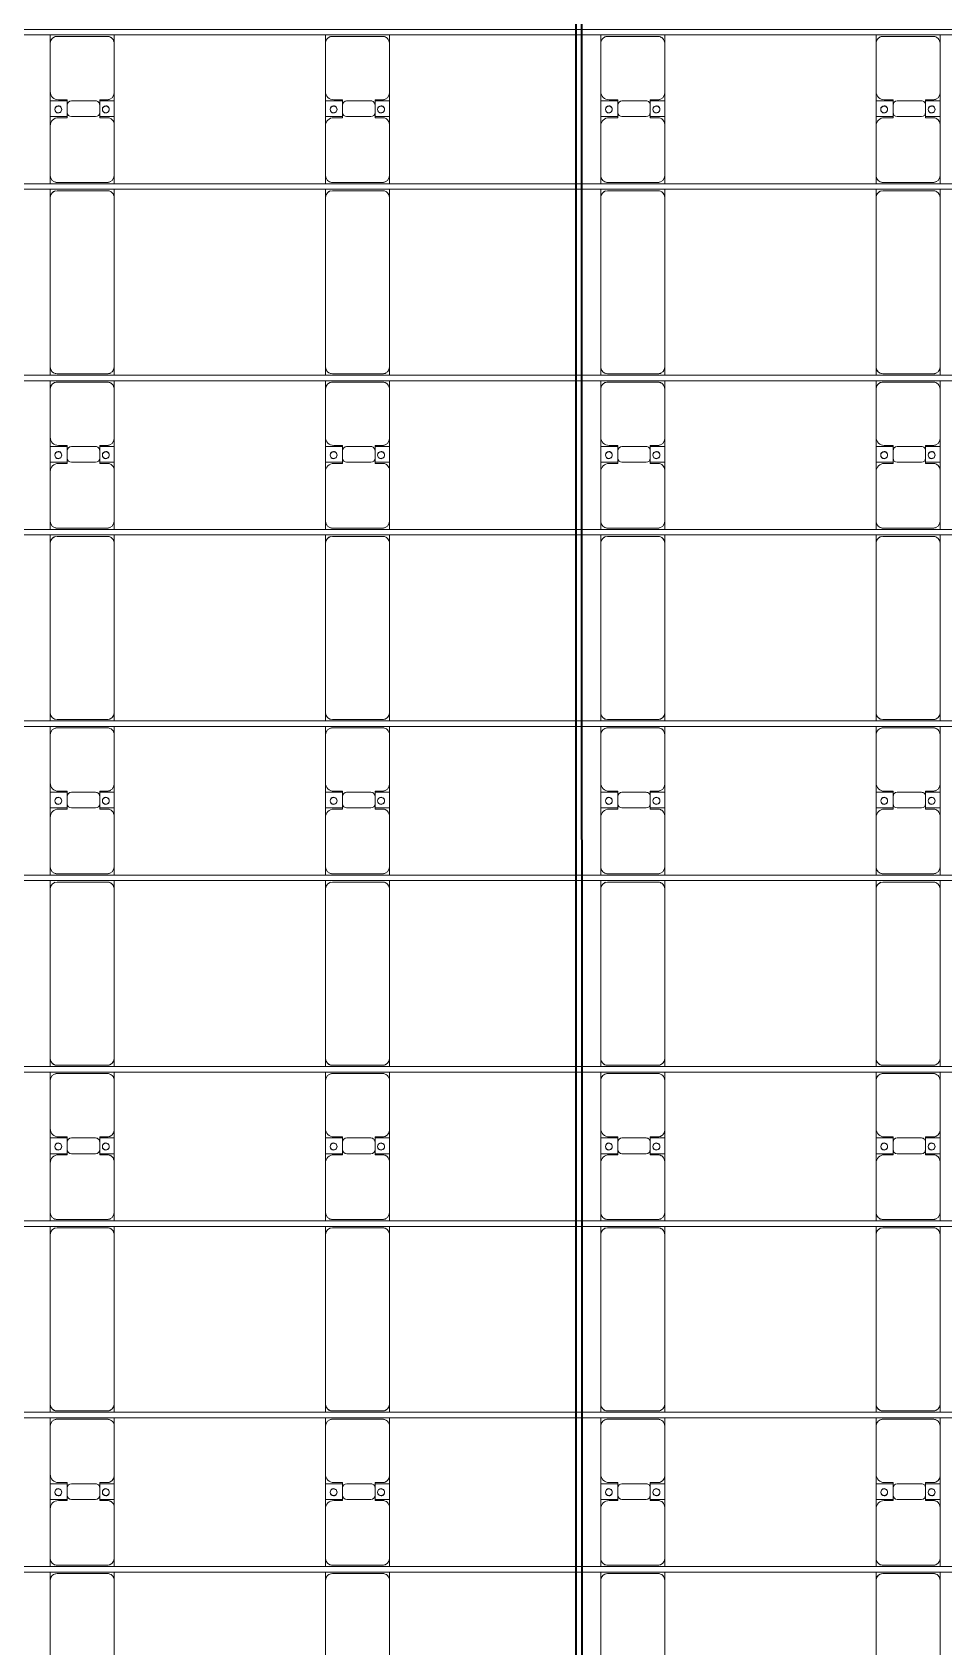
# Model space of a CAD drawing. Header units: millimetres. Extents: x -201615 to 10595, y 61217 to 115919.
# Drawn here: x -120246 to -113625, y 86080 to 97802 of the extents above; entities that cross this region are included whole.
import ezdxf

# ---------------------------------------------------------------- set-up
doc = ezdxf.new("R2010")
doc.units = ezdxf.units.MM
doc.layers.add('A-GENM', color=13, linetype='Continuous', lineweight=9)
doc.layers.add('S-BEAM', color=12, linetype='Continuous', lineweight=9)

# ---------------------------------------------------------------- blocks, each defined once
blk = doc.blocks.new('Dai phao do pin - DẢI PHAO ĐỠ PIN-V13-BỐ TRÍ KHUNG KẾT CẤU BÈ PIN 03')
at = {"layer": 'A-GENM', "color": 7}
for p, q in [((13160, 242), (11930, 242)), ((13160, 242), (13220, 242)), ((13260, 242), (13320, 242)), ((13680, 242), (13320, 242)), ((13680, 242), (13862, 242)), ((13748, 242), (13930, 242)), ((13748, 118), (13748, 242)), ((13862, 242), (13862, 118)), ((14280, 242), (13930, 242)), ((14280, 242), (14340, 242)), ((14380, 242), (14440, 242)), ((15670, 242), (14440, 242)), ((15670, 242), (15730, 242)), ((15770, 242), (15830, 242)), ((16190, 242), (15830, 242)), ((16190, 242), (16372, 242)), ((16258, 242), (16440, 242)), ((16258, 118), (16258, 242)), ((16372, 242), (16372, 118)), ((16790, 242), (16440, 242)), ((16790, 242), (16850, 242)), ((16890, 242), (16950, 242)), ((18180, 242), (16950, 242)), ((18180, 242), (18240, 242)), ((18280, 242), (18340, 242)), ((18700, 242), (18340, 242)), ((18700, 242), (18882, 242)), ((18768, 242), (18950, 242)), ((18768, 118), (18768, 242)), ((18882, 242), (18882, 118)), ((19300, 242), (18950, 242)), ((19300, 242), (19360, 242)), ((19400, 242), (19460, 242)), ((20690, 242), (19460, 242)), ((20690, 242), (20750, 242)), ((20790, 242), (20850, 242)), ((21210, 242), (20850, 242)), ((21210, 242), (21392, 242)), ((21278, 242), (21460, 242)), ((21278, 118), (21278, 242)), ((21392, 242), (21392, 118)), ((21810, 242), (21460, 242)), ((21810, 242), (21870, 242)), ((21910, 242), (21970, 242)), ((23200, 242), (21970, 242)), ((23200, 242), (23260, 242)), ((23300, 242), (23360, 242)), ((23720, 242), (23360, 242)), ((23720, 242), (23902, 242)), ((23788, 242), (23970, 242)), ((23788, 118), (23788, 242)), ((23902, 242), (23902, 118)), ((24320, 242), (23970, 242)), ((24320, 242), (24380, 242)), ((13210, -173), (13210, 192)), ((13270, 192), (13270, -173)), ((13740, 118), (13740, 182)), ((13832, 118), (13740, 118)), ((13870, 118), (13778, 118)), ((13870, 182), (13870, 118)), ((14330, -173), (14330, 192)), ((14390, 192), (14390, -173)), ((15720, -173), (15720, 192)), ((15780, 192), (15780, -173)), ((16250, 118), (16250, 182)), ((16342, 118), (16250, 118)), ((16380, 118), (16288, 118)), ((16380, 182), (16380, 118)), ((16840, -173), (16840, 192)), ((16900, 192), (16900, -173)), ((18230, -173), (18230, 192)), ((18290, 192), (18290, -173)), ((18760, 118), (18760, 182)), ((18852, 118), (18760, 118)), ((18890, 118), (18798, 118)), ((18890, 182), (18890, 118)), ((19350, -173), (19350, 192)), ((19410, 192), (19410, -173)), ((20740, -173), (20740, 192)), ((20800, 192), (20800, -173)), ((21270, 118), (21270, 182)), ((21362, 118), (21270, 118)), ((21400, 118), (21308, 118)), ((21400, 182), (21400, 118)), ((21860, -173), (21860, 192)), ((21920, 192), (21920, -173)), ((23250, -173), (23250, 192)), ((23310, 192), (23310, -173)), ((23780, 118), (23780, 182)), ((23872, 118), (23780, 118)), ((23910, 118), (23818, 118)), ((23910, 182), (23910, 118)), ((24370, -173), (24370, 192)), ((13748, 88), (13748, -88)), ((13862, -88), (13862, 88)), ((16258, 88), (16258, -88)), ((16372, -88), (16372, 88)), ((18768, 88), (18768, -88)), ((18882, -88), (18882, 88)), ((21278, 88), (21278, -88)), ((21392, -88), (21392, 88)), ((23788, 88), (23788, -88)), ((23902, -88), (23902, 88)), ((11930, -223), (13160, -223)), ((13220, -223), (13160, -223)), ((13320, -223), (13260, -223)), ((13320, -223), (13690, -223)), ((13862, -223), (13690, -223)), ((13740, -173), (13740, -118)), ((13740, -118), (13832, -118)), ((13748, -223), (13748, -118)), ((13920, -223), (13748, -223)), ((13778, -118), (13870, -118)), ((13862, -118), (13862, -223)), ((13870, -118), (13870, -173)), ((13920, -223), (14280, -223)), ((14340, -223), (14280, -223)), ((14440, -223), (14380, -223)), ((14440, -223), (15670, -223)), ((15730, -223), (15670, -223)), ((15830, -223), (15770, -223)), ((15830, -223), (16200, -223)), ((16372, -223), (16200, -223)), ((16250, -173), (16250, -118)), ((16250, -118), (16342, -118)), ((16258, -223), (16258, -118)), ((16430, -223), (16258, -223)), ((16288, -118), (16380, -118)), ((16372, -118), (16372, -223)), ((16380, -118), (16380, -173)), ((16430, -223), (16790, -223)), ((16850, -223), (16790, -223)), ((16950, -223), (16890, -223)), ((16950, -223), (18180, -223)), ((18240, -223), (18180, -223)), ((18340, -223), (18280, -223)), ((18340, -223), (18710, -223)), ((18882, -223), (18710, -223)), ((18760, -173), (18760, -118)), ((18760, -118), (18852, -118)), ((18768, -223), (18768, -118)), ((18940, -223), (18768, -223)), ((18798, -118), (18890, -118)), ((18882, -118), (18882, -223)), ((18890, -118), (18890, -173)), ((18940, -223), (19300, -223)), ((19360, -223), (19300, -223)), ((19460, -223), (19400, -223)), ((19460, -223), (20690, -223)), ((20750, -223), (20690, -223)), ((20850, -223), (20790, -223)), ((20850, -223), (21220, -223)), ((21392, -223), (21220, -223)), ((21270, -173), (21270, -118)), ((21270, -118), (21362, -118)), ((21278, -223), (21278, -118)), ((21450, -223), (21278, -223)), ((21308, -118), (21400, -118)), ((21392, -118), (21392, -223)), ((21400, -118), (21400, -173)), ((21450, -223), (21810, -223)), ((21870, -223), (21810, -223)), ((21970, -223), (21910, -223)), ((21970, -223), (23200, -223)), ((23260, -223), (23200, -223)), ((23360, -223), (23300, -223)), ((23360, -223), (23730, -223)), ((23902, -223), (23730, -223)), ((23780, -173), (23780, -118)), ((23780, -118), (23872, -118)), ((23788, -223), (23788, -118)), ((23960, -223), (23788, -223)), ((23818, -118), (23910, -118)), ((23902, -118), (23902, -223)), ((23910, -118), (23910, -173)), ((23960, -223), (24320, -223)), ((24380, -223), (24320, -223))]:
    blk.add_line(p, q, dxfattribs=at)
for centre, radius, start, end in [((13160, 192), 50, 360, 90), ((13160, 192), 50, 15, 75), ((13320, 192), 50, 90, 180), ((13680, 182), 60, 360, 90), ((13930, 182), 60, 90, 180), ((14280, 192), 50, 0, 90), ((14440, 192), 50, 90, 180), ((14440, 192), 50, 120, 180), ((15670, 192), 50, 360, 90), ((15670, 192), 50, 15, 75), ((15830, 192), 50, 90, 180), ((16190, 182), 60, 360, 90), ((16440, 182), 60, 90, 180), ((16790, 192), 50, 0, 90), ((16950, 192), 50, 90, 180), ((16950, 192), 50, 120, 180), ((18180, 192), 50, 360, 90), ((18180, 192), 50, 15, 75), ((18340, 192), 50, 90, 180), ((18700, 182), 60, 360, 90), ((18950, 182), 60, 90, 180), ((19300, 192), 50, 360, 90), ((19460, 192), 50, 90, 180), ((19460, 192), 50, 120, 180), ((20690, 192), 50, 360, 90), ((20690, 192), 50, 15, 75), ((20850, 192), 50, 90, 180), ((21210, 182), 60, 0, 90), ((21460, 182), 60, 90, 180), ((21810, 192), 50, 0, 90), ((21970, 192), 50, 90, 180), ((21970, 192), 50, 120, 180), ((23200, 192), 50, 0, 90), ((23200, 192), 50, 15, 75), ((23360, 192), 50, 90, 180), ((23720, 182), 60, 360, 90), ((23970, 182), 60, 90, 180), ((24320, 192), 50, 360, 90), ((13320, 192), 50, 150, 180), ((13778, 88), 30, 90, 180), ((13799, 183), 25, 0, 180), ((13799, 183), 25, 180, 0), ((13801, 183), 25, 0, 180), ((13801, 183), 25, 180, 0), ((13832, 88), 30, 360, 90), ((14280, 192), 50, 0, 30), ((15830, 192), 50, 150, 180), ((16288, 88), 30, 90, 180), ((16309, 183), 25, 0, 180), ((16309, 183), 25, 180, 0), ((16311, 183), 25, 0, 180), ((16311, 183), 25, 180, 0), ((16342, 88), 30, 360, 90), ((16790, 192), 50, 0, 30), ((18340, 192), 50, 150, 180), ((18798, 88), 30, 90, 180), ((18819, 183), 25, 360, 180), ((18819, 183), 25, 180, 360), ((18821, 183), 25, 0, 180), ((18821, 183), 25, 180, 0), ((18852, 88), 30, 360, 90), ((19300, 192), 50, 360, 30), ((20850, 192), 50, 150, 180), ((21308, 88), 30, 90, 180), ((21329, 183), 25, 0, 180), ((21329, 183), 25, 180, 360), ((21331, 183), 25, 360, 180), ((21331, 183), 25, 180, 0), ((21362, 88), 30, 360, 90), ((21810, 192), 50, 0, 30), ((23360, 192), 50, 150, 180), ((23818, 88), 30, 90, 180), ((23839, 183), 25, 0, 180), ((23839, 183), 25, 180, 360), ((23841, 183), 25, 0, 180), ((23841, 183), 25, 180, 0), ((23872, 88), 30, 360, 90), ((24320, 192), 50, 360, 30), ((13778, -88), 30, 180, 270), ((13832, -88), 30, 270, 0), ((16288, -88), 30, 180, 270), ((16342, -88), 30, 270, 0), ((18798, -88), 30, 180, 270), ((18852, -88), 30, 270, 0), ((21308, -88), 30, 180, 270), ((21362, -88), 30, 270, 360), ((23818, -88), 30, 180, 270), ((23872, -88), 30, 270, 360), ((13160, -173), 50, 270, 360), ((13160, -173), 50, 285, 315), ((13160, -173), 50, 330, 360), ((13320, -173), 50, 180, 270), ((13320, -173), 50, 180, 210), ((13690, -173), 50, 270, 360), ((13690, -173), 50, 330.8659, 360), ((13799, -162), 25, 360, 180), ((13799, -162), 25, 180, 0), ((13801, -162), 25, 360, 180), ((13801, -162), 25, 180, 0), ((13920, -173), 50, 180, 270), ((13920, -173), 50, 180, 209.1365), ((14280, -173), 50, 270, 360), ((14280, -173), 50, 330, 360), ((14440, -173), 50, 180, 270), ((14440, -173), 50, 180, 210), ((14440, -173), 50, 225, 255), ((15670, -173), 50, 270, 0), ((15670, -173), 50, 285, 315), ((15670, -173), 50, 330, 360), ((15830, -173), 50, 180, 270), ((15830, -173), 50, 180, 210), ((16200, -173), 50, 270, 360), ((16200, -173), 50, 330.8245, 360), ((16309, -162), 25, 0, 180), ((16309, -162), 25, 180, 0), ((16311, -162), 25, 360, 180), ((16311, -162), 25, 180, 0), ((16430, -173), 50, 180, 270), ((16430, -173), 50, 180, 209.1778), ((16790, -173), 50, 270, 360), ((16790, -173), 50, 330, 360), ((16950, -173), 50, 180, 270), ((16950, -173), 50, 180, 210), ((16950, -173), 50, 225, 255), ((18180, -173), 50, 270, 0), ((18180, -173), 50, 285, 315), ((18180, -173), 50, 330, 360), ((18340, -173), 50, 180, 270), ((18340, -173), 50, 180, 210), ((18710, -173), 50, 270, 360), ((18710, -173), 50, 330.7832, 0), ((18819, -162), 25, 360, 180), ((18819, -162), 25, 180, 360), ((18821, -162), 25, 0, 180), ((18821, -162), 25, 180, 0), ((18940, -173), 50, 180, 270), ((18940, -173), 50, 180, 209.2192), ((19300, -173), 50, 270, 360), ((19300, -173), 50, 330, 360), ((19460, -173), 50, 180, 270), ((19460, -173), 50, 180, 210), ((19460, -173), 50, 225, 255), ((20690, -173), 50, 270, 360), ((20690, -173), 50, 285, 315), ((20690, -173), 50, 330, 360), ((20850, -173), 50, 180, 270), ((20850, -173), 50, 180, 210), ((21220, -173), 50, 270, 360), ((21220, -173), 50, 330.7419, 360), ((21329, -162), 25, 360, 180), ((21329, -162), 25, 180, 0), ((21331, -162), 25, 0, 180), ((21331, -162), 25, 180, 0), ((21450, -173), 50, 180, 270), ((21450, -173), 50, 180, 209.2605), ((21810, -173), 50, 270, 0), ((21810, -173), 50, 330, 360), ((21970, -173), 50, 180, 270), ((21970, -173), 50, 180, 210), ((21970, -173), 50, 225, 255), ((23200, -173), 50, 270, 360), ((23200, -173), 50, 285, 315), ((23200, -173), 50, 330, 360), ((23360, -173), 50, 180, 270), ((23360, -173), 50, 180, 210), ((23730, -173), 50, 270, 0), ((23730, -173), 50, 330.7005, 0), ((23839, -162), 25, 360, 180), ((23839, -162), 25, 180, 0), ((23841, -162), 25, 0, 180), ((23841, -162), 25, 180, 0), ((23960, -173), 50, 180, 270), ((23960, -173), 50, 180, 209.3018), ((24320, -173), 50, 270, 0), ((24320, -173), 50, 330, 360)]:
    blk.add_arc(centre, radius, start, end, dxfattribs=at)
blk = doc.blocks.new('Dai phao do pin - DẢI PHAO ĐỠ PIN-V14-BỐ TRÍ KHUNG KẾT CẤU BÈ PIN 03')
at = {"layer": 'A-GENM', "color": 7}
for p, q in [((13160, 242), (11930, 242)), ((13160, 242), (13220, 242)), ((13260, 242), (13320, 242)), ((13680, 242), (13320, 242)), ((13680, 242), (13862, 242)), ((13748, 242), (13930, 242)), ((13748, 118), (13748, 242)), ((13862, 242), (13862, 118)), ((14280, 242), (13930, 242)), ((14280, 242), (14340, 242)), ((14380, 242), (14440, 242)), ((15670, 242), (14440, 242)), ((15670, 242), (15730, 242)), ((15770, 242), (15830, 242)), ((16190, 242), (15830, 242)), ((16190, 242), (16372, 242)), ((16258, 242), (16440, 242)), ((16258, 118), (16258, 242)), ((16372, 242), (16372, 118)), ((16790, 242), (16440, 242)), ((16790, 242), (16850, 242)), ((16890, 242), (16950, 242)), ((18180, 242), (16950, 242)), ((18180, 242), (18240, 242)), ((18280, 242), (18340, 242)), ((18700, 242), (18340, 242)), ((18700, 242), (18882, 242)), ((18768, 242), (18950, 242)), ((18768, 118), (18768, 242)), ((18882, 242), (18882, 118)), ((19300, 242), (18950, 242)), ((19300, 242), (19360, 242)), ((19400, 242), (19460, 242)), ((20690, 242), (19460, 242)), ((20690, 242), (20750, 242)), ((20790, 242), (20850, 242)), ((21210, 242), (20850, 242)), ((21210, 242), (21392, 242)), ((21278, 242), (21460, 242)), ((21278, 118), (21278, 242)), ((21392, 242), (21392, 118)), ((21810, 242), (21460, 242)), ((21810, 242), (21870, 242)), ((21910, 242), (21970, 242)), ((23200, 242), (21970, 242)), ((23200, 242), (23260, 242)), ((23300, 242), (23360, 242)), ((23720, 242), (23360, 242)), ((23720, 242), (23902, 242)), ((23788, 242), (23970, 242)), ((23788, 118), (23788, 242)), ((23902, 242), (23902, 118)), ((24320, 242), (23970, 242)), ((24320, 242), (24380, 242)), ((13210, -173), (13210, 192)), ((13270, 192), (13270, -173)), ((13740, 118), (13740, 182)), ((13832, 118), (13740, 118)), ((13870, 118), (13778, 118)), ((13870, 182), (13870, 118)), ((14330, -173), (14330, 192)), ((14390, 192), (14390, -173)), ((15720, -173), (15720, 192)), ((15780, 192), (15780, -173)), ((16250, 118), (16250, 182)), ((16342, 118), (16250, 118)), ((16380, 118), (16288, 118)), ((16380, 182), (16380, 118)), ((16840, -173), (16840, 192)), ((16900, 192), (16900, -173)), ((18230, -173), (18230, 192)), ((18290, 192), (18290, -173)), ((18760, 118), (18760, 182)), ((18852, 118), (18760, 118)), ((18890, 118), (18798, 118)), ((18890, 182), (18890, 118)), ((19350, -173), (19350, 192)), ((19410, 192), (19410, -173)), ((20740, -173), (20740, 192)), ((20800, 192), (20800, -173)), ((21270, 118), (21270, 182)), ((21362, 118), (21270, 118)), ((21400, 118), (21308, 118)), ((21400, 182), (21400, 118)), ((21860, -173), (21860, 192)), ((21920, 192), (21920, -173)), ((23250, -173), (23250, 192)), ((23310, 192), (23310, -173)), ((23780, 118), (23780, 182)), ((23872, 118), (23780, 118)), ((23910, 118), (23818, 118)), ((23910, 182), (23910, 118)), ((24370, -173), (24370, 192)), ((13748, 88), (13748, -88)), ((13862, -88), (13862, 88)), ((16258, 88), (16258, -88)), ((16372, -88), (16372, 88)), ((18768, 88), (18768, -88)), ((18882, -88), (18882, 88)), ((21278, 88), (21278, -88)), ((21392, -88), (21392, 88)), ((23788, 88), (23788, -88)), ((23902, -88), (23902, 88)), ((11930, -223), (13160, -223)), ((13220, -223), (13160, -223)), ((13320, -223), (13260, -223)), ((13320, -223), (13690, -223)), ((13862, -223), (13690, -223)), ((13740, -173), (13740, -118)), ((13740, -118), (13832, -118)), ((13748, -223), (13748, -118)), ((13920, -223), (13748, -223)), ((13778, -118), (13870, -118)), ((13862, -118), (13862, -223)), ((13870, -118), (13870, -173)), ((13920, -223), (14280, -223)), ((14340, -223), (14280, -223)), ((14440, -223), (14380, -223)), ((14440, -223), (15670, -223)), ((15730, -223), (15670, -223)), ((15830, -223), (15770, -223)), ((15830, -223), (16200, -223)), ((16372, -223), (16200, -223)), ((16250, -173), (16250, -118)), ((16250, -118), (16342, -118)), ((16258, -223), (16258, -118)), ((16430, -223), (16258, -223)), ((16288, -118), (16380, -118)), ((16372, -118), (16372, -223)), ((16380, -118), (16380, -173)), ((16430, -223), (16790, -223)), ((16850, -223), (16790, -223)), ((16950, -223), (16890, -223)), ((16950, -223), (18180, -223)), ((18240, -223), (18180, -223)), ((18340, -223), (18280, -223)), ((18340, -223), (18710, -223)), ((18882, -223), (18710, -223)), ((18760, -173), (18760, -118)), ((18760, -118), (18852, -118)), ((18768, -223), (18768, -118)), ((18940, -223), (18768, -223)), ((18798, -118), (18890, -118)), ((18882, -118), (18882, -223)), ((18890, -118), (18890, -173)), ((18940, -223), (19300, -223)), ((19360, -223), (19300, -223)), ((19460, -223), (19400, -223)), ((19460, -223), (20690, -223)), ((20750, -223), (20690, -223)), ((20850, -223), (20790, -223)), ((20850, -223), (21220, -223)), ((21392, -223), (21220, -223)), ((21270, -173), (21270, -118)), ((21270, -118), (21362, -118)), ((21278, -223), (21278, -118)), ((21450, -223), (21278, -223)), ((21308, -118), (21400, -118)), ((21392, -118), (21392, -223)), ((21400, -118), (21400, -173)), ((21450, -223), (21810, -223)), ((21870, -223), (21810, -223)), ((21970, -223), (21910, -223)), ((21970, -223), (23200, -223)), ((23260, -223), (23200, -223)), ((23360, -223), (23300, -223)), ((23360, -223), (23730, -223)), ((23902, -223), (23730, -223)), ((23780, -173), (23780, -118)), ((23780, -118), (23872, -118)), ((23788, -223), (23788, -118)), ((23960, -223), (23788, -223)), ((23818, -118), (23910, -118)), ((23902, -118), (23902, -223)), ((23910, -118), (23910, -173)), ((23960, -223), (24320, -223)), ((24380, -223), (24320, -223))]:
    blk.add_line(p, q, dxfattribs=at)
for centre, radius, start, end in [((13160, 192), 50, 360, 90), ((13160, 192), 50, 15, 75), ((13320, 192), 50, 90, 180), ((13680, 182), 60, 360, 90), ((13930, 182), 60, 90, 180), ((14280, 192), 50, 0, 90), ((14440, 192), 50, 90, 180), ((14440, 192), 50, 120, 180), ((15670, 192), 50, 360, 90), ((15670, 192), 50, 15, 75), ((15830, 192), 50, 90, 180), ((16190, 182), 60, 360, 90), ((16440, 182), 60, 90, 180), ((16790, 192), 50, 0, 90), ((16950, 192), 50, 90, 180), ((16950, 192), 50, 120, 180), ((18180, 192), 50, 360, 90), ((18180, 192), 50, 15, 75), ((18340, 192), 50, 90, 180), ((18700, 182), 60, 360, 90), ((18950, 182), 60, 90, 180), ((19300, 192), 50, 360, 90), ((19460, 192), 50, 90, 180), ((19460, 192), 50, 120, 180), ((20690, 192), 50, 360, 90), ((20690, 192), 50, 15, 75), ((20850, 192), 50, 90, 180), ((21210, 182), 60, 0, 90), ((21460, 182), 60, 90, 180), ((21810, 192), 50, 0, 90), ((21970, 192), 50, 90, 180), ((21970, 192), 50, 120, 180), ((23200, 192), 50, 0, 90), ((23200, 192), 50, 15, 75), ((23360, 192), 50, 90, 180), ((23720, 182), 60, 360, 90), ((23970, 182), 60, 90, 180), ((24320, 192), 50, 360, 90), ((13320, 192), 50, 150, 180), ((13778, 88), 30, 90, 180), ((13799, 183), 25, 0, 180), ((13799, 183), 25, 180, 0), ((13801, 183), 25, 0, 180), ((13801, 183), 25, 180, 0), ((13832, 88), 30, 360, 90), ((14280, 192), 50, 0, 30), ((15830, 192), 50, 150, 180), ((16288, 88), 30, 90, 180), ((16309, 183), 25, 0, 180), ((16309, 183), 25, 180, 0), ((16311, 183), 25, 0, 180), ((16311, 183), 25, 180, 0), ((16342, 88), 30, 360, 90), ((16790, 192), 50, 0, 30), ((18340, 192), 50, 150, 180), ((18798, 88), 30, 90, 180), ((18819, 183), 25, 360, 180), ((18819, 183), 25, 180, 360), ((18821, 183), 25, 0, 180), ((18821, 183), 25, 180, 0), ((18852, 88), 30, 360, 90), ((19300, 192), 50, 360, 30), ((20850, 192), 50, 150, 180), ((21308, 88), 30, 90, 180), ((21329, 183), 25, 0, 180), ((21329, 183), 25, 180, 360), ((21331, 183), 25, 360, 180), ((21331, 183), 25, 180, 0), ((21362, 88), 30, 360, 90), ((21810, 192), 50, 0, 30), ((23360, 192), 50, 150, 180), ((23818, 88), 30, 90, 180), ((23839, 183), 25, 0, 180), ((23839, 183), 25, 180, 360), ((23841, 183), 25, 0, 180), ((23841, 183), 25, 180, 0), ((23872, 88), 30, 360, 90), ((24320, 192), 50, 360, 30), ((13778, -88), 30, 180, 270), ((13832, -88), 30, 270, 0), ((16288, -88), 30, 180, 270), ((16342, -88), 30, 270, 0), ((18798, -88), 30, 180, 270), ((18852, -88), 30, 270, 0), ((21308, -88), 30, 180, 270), ((21362, -88), 30, 270, 360), ((23818, -88), 30, 180, 270), ((23872, -88), 30, 270, 360), ((13160, -173), 50, 270, 360), ((13160, -173), 50, 285, 315), ((13160, -173), 50, 330, 360), ((13320, -173), 50, 180, 270), ((13320, -173), 50, 180, 210), ((13690, -173), 50, 270, 360), ((13690, -173), 50, 330, 360), ((13799, -162), 25, 360, 180), ((13799, -162), 25, 180, 0), ((13801, -162), 25, 360, 180), ((13801, -162), 25, 180, 0), ((13920, -173), 50, 180, 270), ((13920, -173), 50, 180, 210), ((14280, -173), 50, 270, 360), ((14280, -173), 50, 330, 360), ((14440, -173), 50, 180, 270), ((14440, -173), 50, 180, 210), ((14440, -173), 50, 225, 255), ((15670, -173), 50, 270, 0), ((15670, -173), 50, 285, 315), ((15670, -173), 50, 330, 360), ((15830, -173), 50, 180, 270), ((15830, -173), 50, 180, 210), ((16200, -173), 50, 270, 360), ((16200, -173), 50, 330, 360), ((16309, -162), 25, 0, 180), ((16309, -162), 25, 180, 0), ((16311, -162), 25, 360, 180), ((16311, -162), 25, 180, 0), ((16430, -173), 50, 180, 270), ((16430, -173), 50, 180, 210), ((16790, -173), 50, 270, 360), ((16790, -173), 50, 330, 360), ((16950, -173), 50, 180, 270), ((16950, -173), 50, 180, 210), ((16950, -173), 50, 225, 255), ((18180, -173), 50, 270, 0), ((18180, -173), 50, 285, 315), ((18180, -173), 50, 330, 360), ((18340, -173), 50, 180, 270), ((18340, -173), 50, 180, 210), ((18710, -173), 50, 270, 360), ((18710, -173), 50, 330, 0), ((18819, -162), 25, 360, 180), ((18819, -162), 25, 180, 360), ((18821, -162), 25, 0, 180), ((18821, -162), 25, 180, 0), ((18940, -173), 50, 180, 270), ((18940, -173), 50, 180, 210), ((19300, -173), 50, 270, 360), ((19300, -173), 50, 330, 360), ((19460, -173), 50, 180, 270), ((19460, -173), 50, 180, 210), ((19460, -173), 50, 225, 255), ((20690, -173), 50, 270, 360), ((20690, -173), 50, 285, 315), ((20690, -173), 50, 330, 360), ((20850, -173), 50, 180, 270), ((20850, -173), 50, 180, 210), ((21220, -173), 50, 270, 360), ((21220, -173), 50, 330, 360), ((21329, -162), 25, 360, 180), ((21329, -162), 25, 180, 0), ((21331, -162), 25, 0, 180), ((21331, -162), 25, 180, 0), ((21450, -173), 50, 180, 270), ((21450, -173), 50, 180, 210), ((21810, -173), 50, 270, 0), ((21810, -173), 50, 330, 360), ((21970, -173), 50, 180, 270), ((21970, -173), 50, 180, 210), ((21970, -173), 50, 225, 255), ((23200, -173), 50, 270, 360), ((23200, -173), 50, 285, 315), ((23200, -173), 50, 330, 360), ((23360, -173), 50, 180, 270), ((23360, -173), 50, 180, 210), ((23730, -173), 50, 270, 0), ((23730, -173), 50, 330, 0), ((23839, -162), 25, 360, 180), ((23839, -162), 25, 180, 0), ((23841, -162), 25, 0, 180), ((23841, -162), 25, 180, 0), ((23960, -173), 50, 180, 270), ((23960, -173), 50, 180, 210), ((24320, -173), 50, 270, 0), ((24320, -173), 50, 330, 360)]:
    blk.add_arc(centre, radius, start, end, dxfattribs=at)
blk = doc.blocks.new('Dai phao do pin - DẢI PHAO ĐỠ PIN-V15-BỐ TRÍ KHUNG KẾT CẤU BÈ PIN 03')
at = {"layer": 'A-GENM', "color": 7}
for p, q in [((13160, 242), (11930, 242)), ((13160, 242), (13220, 242)), ((13260, 242), (13320, 242)), ((13680, 242), (13320, 242)), ((13680, 242), (13862, 242)), ((13748, 242), (13930, 242)), ((13748, 118), (13748, 242)), ((13862, 242), (13862, 118)), ((14280, 242), (13930, 242)), ((14280, 242), (14340, 242)), ((14380, 242), (14440, 242)), ((15670, 242), (14440, 242)), ((15670, 242), (15730, 242)), ((15770, 242), (15830, 242)), ((16190, 242), (15830, 242)), ((16190, 242), (16372, 242)), ((16258, 242), (16440, 242)), ((16258, 118), (16258, 242)), ((16372, 242), (16372, 118)), ((16790, 242), (16440, 242)), ((16790, 242), (16850, 242)), ((16890, 242), (16950, 242)), ((18180, 242), (16950, 242)), ((18180, 242), (18240, 242)), ((18280, 242), (18340, 242)), ((18700, 242), (18340, 242)), ((18700, 242), (18882, 242)), ((18768, 242), (18950, 242)), ((18768, 118), (18768, 242)), ((18882, 242), (18882, 118)), ((19300, 242), (18950, 242)), ((19300, 242), (19360, 242)), ((19400, 242), (19460, 242)), ((20690, 242), (19460, 242)), ((20690, 242), (20750, 242)), ((20790, 242), (20850, 242)), ((21210, 242), (20850, 242)), ((21210, 242), (21392, 242)), ((21278, 242), (21460, 242)), ((21278, 118), (21278, 242)), ((21392, 242), (21392, 118)), ((21810, 242), (21460, 242)), ((21810, 242), (21870, 242)), ((21910, 242), (21970, 242)), ((23200, 242), (21970, 242)), ((23200, 242), (23260, 242)), ((23300, 242), (23360, 242)), ((23720, 242), (23360, 242)), ((23720, 242), (23902, 242)), ((23788, 242), (23970, 242)), ((23788, 118), (23788, 242)), ((23902, 242), (23902, 118)), ((24320, 242), (23970, 242)), ((24320, 242), (24380, 242)), ((13210, -173), (13210, 192)), ((13270, 192), (13270, -173)), ((13740, 118), (13740, 182)), ((13832, 118), (13740, 118)), ((13870, 118), (13778, 118)), ((13870, 182), (13870, 118)), ((14330, -173), (14330, 192)), ((14390, 192), (14390, -173)), ((15720, -173), (15720, 192)), ((15780, 192), (15780, -173)), ((16250, 118), (16250, 182)), ((16342, 118), (16250, 118)), ((16380, 118), (16288, 118)), ((16380, 182), (16380, 118)), ((16840, -173), (16840, 192)), ((16900, 192), (16900, -173)), ((18230, -173), (18230, 192)), ((18290, 192), (18290, -173)), ((18760, 118), (18760, 182)), ((18852, 118), (18760, 118)), ((18890, 118), (18798, 118)), ((18890, 182), (18890, 118)), ((19350, -173), (19350, 192)), ((19410, 192), (19410, -173)), ((20740, -173), (20740, 192)), ((20800, 192), (20800, -173)), ((21270, 118), (21270, 182)), ((21362, 118), (21270, 118)), ((21400, 118), (21308, 118)), ((21400, 182), (21400, 118)), ((21860, -173), (21860, 192)), ((21920, 192), (21920, -173)), ((23250, -173), (23250, 192)), ((23310, 192), (23310, -173)), ((23780, 118), (23780, 182)), ((23872, 118), (23780, 118)), ((23910, 118), (23818, 118)), ((23910, 182), (23910, 118)), ((24370, -173), (24370, 192)), ((13748, 88), (13748, -88)), ((13862, -88), (13862, 88)), ((16258, 88), (16258, -88)), ((16372, -88), (16372, 88)), ((18768, 88), (18768, -88)), ((18882, -88), (18882, 88)), ((21278, 88), (21278, -88)), ((21392, -88), (21392, 88)), ((23788, 88), (23788, -88)), ((23902, -88), (23902, 88)), ((11930, -223), (13160, -223)), ((13220, -223), (13160, -223)), ((13320, -223), (13260, -223)), ((13320, -223), (13690, -223)), ((13862, -223), (13690, -223)), ((13740, -173), (13740, -118)), ((13740, -118), (13832, -118)), ((13748, -223), (13748, -118)), ((13920, -223), (13748, -223)), ((13778, -118), (13870, -118)), ((13862, -118), (13862, -223)), ((13870, -118), (13870, -173)), ((13920, -223), (14280, -223)), ((14340, -223), (14280, -223)), ((14440, -223), (14380, -223)), ((14440, -223), (15670, -223)), ((15730, -223), (15670, -223)), ((15830, -223), (15770, -223)), ((15830, -223), (16200, -223)), ((16372, -223), (16200, -223)), ((16250, -173), (16250, -118)), ((16250, -118), (16342, -118)), ((16258, -223), (16258, -118)), ((16430, -223), (16258, -223)), ((16288, -118), (16380, -118)), ((16372, -118), (16372, -223)), ((16380, -118), (16380, -173)), ((16430, -223), (16790, -223)), ((16850, -223), (16790, -223)), ((16950, -223), (16890, -223)), ((16950, -223), (18180, -223)), ((18240, -223), (18180, -223)), ((18340, -223), (18280, -223)), ((18340, -223), (18710, -223)), ((18882, -223), (18710, -223)), ((18760, -173), (18760, -118)), ((18760, -118), (18852, -118)), ((18768, -223), (18768, -118)), ((18940, -223), (18768, -223)), ((18798, -118), (18890, -118)), ((18882, -118), (18882, -223)), ((18890, -118), (18890, -173)), ((18940, -223), (19300, -223)), ((19360, -223), (19300, -223)), ((19460, -223), (19400, -223)), ((19460, -223), (20690, -223)), ((20750, -223), (20690, -223)), ((20850, -223), (20790, -223)), ((20850, -223), (21220, -223)), ((21392, -223), (21220, -223)), ((21270, -173), (21270, -118)), ((21270, -118), (21362, -118)), ((21278, -223), (21278, -118)), ((21450, -223), (21278, -223)), ((21308, -118), (21400, -118)), ((21392, -118), (21392, -223)), ((21400, -118), (21400, -173)), ((21450, -223), (21810, -223)), ((21870, -223), (21810, -223)), ((21970, -223), (21910, -223)), ((21970, -223), (23200, -223)), ((23260, -223), (23200, -223)), ((23360, -223), (23300, -223)), ((23360, -223), (23730, -223)), ((23902, -223), (23730, -223)), ((23780, -173), (23780, -118)), ((23780, -118), (23872, -118)), ((23788, -223), (23788, -118)), ((23960, -223), (23788, -223)), ((23818, -118), (23910, -118)), ((23902, -118), (23902, -223)), ((23910, -118), (23910, -173)), ((23960, -223), (24320, -223)), ((24380, -223), (24320, -223))]:
    blk.add_line(p, q, dxfattribs=at)
for centre, radius, start, end in [((13160, 192), 50, 360, 90), ((13160, 192), 50, 15, 75), ((13320, 192), 50, 90, 180), ((13680, 182), 60, 360, 90), ((13930, 182), 60, 90, 180), ((14280, 192), 50, 0, 90), ((14440, 192), 50, 90, 180), ((14440, 192), 50, 120, 180), ((15670, 192), 50, 360, 90), ((15670, 192), 50, 15, 75), ((15830, 192), 50, 90, 180), ((16190, 182), 60, 360, 90), ((16440, 182), 60, 90, 180), ((16790, 192), 50, 0, 90), ((16950, 192), 50, 90, 180), ((16950, 192), 50, 120, 180), ((18180, 192), 50, 360, 90), ((18180, 192), 50, 15, 75), ((18340, 192), 50, 90, 180), ((18700, 182), 60, 360, 90), ((18950, 182), 60, 90, 180), ((19300, 192), 50, 360, 90), ((19460, 192), 50, 90, 180), ((19460, 192), 50, 120, 180), ((20690, 192), 50, 360, 90), ((20690, 192), 50, 15, 75), ((20850, 192), 50, 90, 180), ((21210, 182), 60, 0, 90), ((21460, 182), 60, 90, 180), ((21810, 192), 50, 0, 90), ((21970, 192), 50, 90, 180), ((21970, 192), 50, 120, 180), ((23200, 192), 50, 0, 90), ((23200, 192), 50, 15, 75), ((23360, 192), 50, 90, 180), ((23720, 182), 60, 360, 90), ((23970, 182), 60, 90, 180), ((24320, 192), 50, 360, 90), ((13320, 192), 50, 150, 180), ((13778, 88), 30, 90, 180), ((13799, 183), 25, 0, 180), ((13799, 183), 25, 180, 0), ((13801, 183), 25, 0, 180), ((13801, 183), 25, 180, 0), ((13832, 88), 30, 360, 90), ((14280, 192), 50, 0, 30), ((15830, 192), 50, 150, 180), ((16288, 88), 30, 90, 180), ((16309, 183), 25, 0, 180), ((16309, 183), 25, 180, 0), ((16311, 183), 25, 0, 180), ((16311, 183), 25, 180, 0), ((16342, 88), 30, 360, 90), ((16790, 192), 50, 0, 30), ((18340, 192), 50, 150, 180), ((18798, 88), 30, 90, 180), ((18819, 183), 25, 360, 180), ((18819, 183), 25, 180, 360), ((18821, 183), 25, 0, 180), ((18821, 183), 25, 180, 0), ((18852, 88), 30, 360, 90), ((19300, 192), 50, 360, 30), ((20850, 192), 50, 150, 180), ((21308, 88), 30, 90, 180), ((21329, 183), 25, 0, 180), ((21329, 183), 25, 180, 360), ((21331, 183), 25, 360, 180), ((21331, 183), 25, 180, 0), ((21362, 88), 30, 360, 90), ((21810, 192), 50, 0, 30), ((23360, 192), 50, 150, 180), ((23818, 88), 30, 90, 180), ((23839, 183), 25, 0, 180), ((23839, 183), 25, 180, 360), ((23841, 183), 25, 0, 180), ((23841, 183), 25, 180, 0), ((23872, 88), 30, 360, 90), ((24320, 192), 50, 360, 30), ((13778, -88), 30, 180, 270), ((13832, -88), 30, 270, 0), ((16288, -88), 30, 180, 270), ((16342, -88), 30, 270, 0), ((18798, -88), 30, 180, 270), ((18852, -88), 30, 270, 0), ((21308, -88), 30, 180, 270), ((21362, -88), 30, 270, 360), ((23818, -88), 30, 180, 270), ((23872, -88), 30, 270, 360), ((13160, -173), 50, 270, 360), ((13160, -173), 50, 285, 315), ((13160, -173), 50, 330, 360), ((13320, -173), 50, 180, 270), ((13320, -173), 50, 180, 210), ((13690, -173), 50, 270, 360), ((13690, -173), 50, 330, 360), ((13799, -162), 25, 360, 180), ((13799, -162), 25, 180, 0), ((13801, -162), 25, 360, 180), ((13801, -162), 25, 180, 0), ((13920, -173), 50, 180, 270), ((13920, -173), 50, 180, 210), ((14280, -173), 50, 270, 360), ((14280, -173), 50, 330, 360), ((14440, -173), 50, 180, 270), ((14440, -173), 50, 180, 210), ((14440, -173), 50, 225, 255), ((15670, -173), 50, 270, 0), ((15670, -173), 50, 285, 315), ((15670, -173), 50, 330, 360), ((15830, -173), 50, 180, 270), ((15830, -173), 50, 180, 210), ((16200, -173), 50, 270, 360), ((16200, -173), 50, 330, 360), ((16309, -162), 25, 0, 180), ((16309, -162), 25, 180, 0), ((16311, -162), 25, 360, 180), ((16311, -162), 25, 180, 0), ((16430, -173), 50, 180, 270), ((16430, -173), 50, 180, 210), ((16790, -173), 50, 270, 360), ((16790, -173), 50, 330, 360), ((16950, -173), 50, 180, 270), ((16950, -173), 50, 180, 210), ((16950, -173), 50, 225, 255), ((18180, -173), 50, 270, 0), ((18180, -173), 50, 285, 315), ((18180, -173), 50, 330, 360), ((18340, -173), 50, 180, 270), ((18340, -173), 50, 180, 210), ((18710, -173), 50, 270, 360), ((18710, -173), 50, 330, 0), ((18819, -162), 25, 360, 180), ((18819, -162), 25, 180, 360), ((18821, -162), 25, 0, 180), ((18821, -162), 25, 180, 0), ((18940, -173), 50, 180, 270), ((18940, -173), 50, 180, 210), ((19300, -173), 50, 270, 360), ((19300, -173), 50, 330, 360), ((19460, -173), 50, 180, 270), ((19460, -173), 50, 180, 210), ((19460, -173), 50, 225, 255), ((20690, -173), 50, 270, 360), ((20690, -173), 50, 285, 315), ((20690, -173), 50, 330, 360), ((20850, -173), 50, 180, 270), ((20850, -173), 50, 180, 210), ((21220, -173), 50, 270, 360), ((21220, -173), 50, 330, 360), ((21329, -162), 25, 360, 180), ((21329, -162), 25, 180, 0), ((21331, -162), 25, 0, 180), ((21331, -162), 25, 180, 0), ((21450, -173), 50, 180, 270), ((21450, -173), 50, 180, 210), ((21810, -173), 50, 270, 0), ((21810, -173), 50, 330, 360), ((21970, -173), 50, 180, 270), ((21970, -173), 50, 180, 210), ((21970, -173), 50, 225, 255), ((23200, -173), 50, 270, 360), ((23200, -173), 50, 285, 315), ((23200, -173), 50, 330, 360), ((23360, -173), 50, 180, 270), ((23360, -173), 50, 180, 210), ((23730, -173), 50, 270, 0), ((23730, -173), 50, 330, 0), ((23839, -162), 25, 360, 180), ((23839, -162), 25, 180, 0), ((23841, -162), 25, 0, 180), ((23841, -162), 25, 180, 0), ((23960, -173), 50, 180, 270), ((23960, -173), 50, 180, 210), ((24320, -173), 50, 270, 0), ((24320, -173), 50, 330, 360)]:
    blk.add_arc(centre, radius, start, end, dxfattribs=at)
blk = doc.blocks.new('Dai phao do pin - DẢI PHAO ĐỠ PIN-V16-BỐ TRÍ KHUNG KẾT CẤU BÈ PIN 03')
at = {"layer": 'A-GENM', "color": 7}
for p, q in [((13160, 242), (11930, 242)), ((13160, 242), (13220, 242)), ((13260, 242), (13320, 242)), ((13680, 242), (13320, 242)), ((13680, 242), (13862, 242)), ((13748, 242), (13930, 242)), ((13748, 118), (13748, 242)), ((13862, 242), (13862, 118)), ((14280, 242), (13930, 242)), ((14280, 242), (14340, 242)), ((14380, 242), (14440, 242)), ((15670, 242), (14440, 242)), ((15670, 242), (15730, 242)), ((15770, 242), (15830, 242)), ((16190, 242), (15830, 242)), ((16190, 242), (16372, 242)), ((16258, 242), (16440, 242)), ((16258, 118), (16258, 242)), ((16372, 242), (16372, 118)), ((16790, 242), (16440, 242)), ((16790, 242), (16850, 242)), ((16890, 242), (16950, 242)), ((18180, 242), (16950, 242)), ((18180, 242), (18240, 242)), ((18280, 242), (18340, 242)), ((18700, 242), (18340, 242)), ((18700, 242), (18882, 242)), ((18768, 242), (18950, 242)), ((18768, 118), (18768, 242)), ((18882, 242), (18882, 118)), ((19300, 242), (18950, 242)), ((19300, 242), (19360, 242)), ((19400, 242), (19460, 242)), ((20690, 242), (19460, 242)), ((20690, 242), (20750, 242)), ((20790, 242), (20850, 242)), ((21210, 242), (20850, 242)), ((21210, 242), (21392, 242)), ((21278, 242), (21460, 242)), ((21278, 118), (21278, 242)), ((21392, 242), (21392, 118)), ((21810, 242), (21460, 242)), ((21810, 242), (21870, 242)), ((21910, 242), (21970, 242)), ((23200, 242), (21970, 242)), ((23200, 242), (23260, 242)), ((23300, 242), (23360, 242)), ((23720, 242), (23360, 242)), ((23720, 242), (23902, 242)), ((23788, 242), (23970, 242)), ((23788, 118), (23788, 242)), ((23902, 242), (23902, 118)), ((24320, 242), (23970, 242)), ((24320, 242), (24380, 242)), ((13210, -173), (13210, 192)), ((13270, 192), (13270, -173)), ((13740, 118), (13740, 182)), ((13832, 118), (13740, 118)), ((13870, 118), (13778, 118)), ((13870, 182), (13870, 118)), ((14330, -173), (14330, 192)), ((14390, 192), (14390, -173)), ((15720, -173), (15720, 192)), ((15780, 192), (15780, -173)), ((16250, 118), (16250, 182)), ((16342, 118), (16250, 118)), ((16380, 118), (16288, 118)), ((16380, 182), (16380, 118)), ((16840, -173), (16840, 192)), ((16900, 192), (16900, -173)), ((18230, -173), (18230, 192)), ((18290, 192), (18290, -173)), ((18760, 118), (18760, 182)), ((18852, 118), (18760, 118)), ((18890, 118), (18798, 118)), ((18890, 182), (18890, 118)), ((19350, -173), (19350, 192)), ((19410, 192), (19410, -173)), ((20740, -173), (20740, 192)), ((20800, 192), (20800, -173)), ((21270, 118), (21270, 182)), ((21362, 118), (21270, 118)), ((21400, 118), (21308, 118)), ((21400, 182), (21400, 118)), ((21860, -173), (21860, 192)), ((21920, 192), (21920, -173)), ((23250, -173), (23250, 192)), ((23310, 192), (23310, -173)), ((23780, 118), (23780, 182)), ((23872, 118), (23780, 118)), ((23910, 118), (23818, 118)), ((23910, 182), (23910, 118)), ((24370, -173), (24370, 192)), ((13748, 88), (13748, -88)), ((13862, -88), (13862, 88)), ((16258, 88), (16258, -88)), ((16372, -88), (16372, 88)), ((18768, 88), (18768, -88)), ((18882, -88), (18882, 88)), ((21278, 88), (21278, -88)), ((21392, -88), (21392, 88)), ((23788, 88), (23788, -88)), ((23902, -88), (23902, 88)), ((11930, -223), (13160, -223)), ((13220, -223), (13160, -223)), ((13320, -223), (13260, -223)), ((13320, -223), (13690, -223)), ((13862, -223), (13690, -223)), ((13740, -173), (13740, -118)), ((13740, -118), (13832, -118)), ((13748, -223), (13748, -118)), ((13920, -223), (13748, -223)), ((13778, -118), (13870, -118)), ((13862, -118), (13862, -223)), ((13870, -118), (13870, -173)), ((13920, -223), (14280, -223)), ((14340, -223), (14280, -223)), ((14440, -223), (14380, -223)), ((14440, -223), (15670, -223)), ((15730, -223), (15670, -223)), ((15830, -223), (15770, -223)), ((15830, -223), (16200, -223)), ((16372, -223), (16200, -223)), ((16250, -173), (16250, -118)), ((16250, -118), (16342, -118)), ((16258, -223), (16258, -118)), ((16430, -223), (16258, -223)), ((16288, -118), (16380, -118)), ((16372, -118), (16372, -223)), ((16380, -118), (16380, -173)), ((16430, -223), (16790, -223)), ((16850, -223), (16790, -223)), ((16950, -223), (16890, -223)), ((16950, -223), (18180, -223)), ((18240, -223), (18180, -223)), ((18340, -223), (18280, -223)), ((18340, -223), (18710, -223)), ((18882, -223), (18710, -223)), ((18760, -173), (18760, -118)), ((18760, -118), (18852, -118)), ((18768, -223), (18768, -118)), ((18940, -223), (18768, -223)), ((18798, -118), (18890, -118)), ((18882, -118), (18882, -223)), ((18890, -118), (18890, -173)), ((18940, -223), (19300, -223)), ((19360, -223), (19300, -223)), ((19460, -223), (19400, -223)), ((19460, -223), (20690, -223)), ((20750, -223), (20690, -223)), ((20850, -223), (20790, -223)), ((20850, -223), (21220, -223)), ((21392, -223), (21220, -223)), ((21270, -173), (21270, -118)), ((21270, -118), (21362, -118)), ((21278, -223), (21278, -118)), ((21450, -223), (21278, -223)), ((21308, -118), (21400, -118)), ((21392, -118), (21392, -223)), ((21400, -118), (21400, -173)), ((21450, -223), (21810, -223)), ((21870, -223), (21810, -223)), ((21970, -223), (21910, -223)), ((21970, -223), (23200, -223)), ((23260, -223), (23200, -223)), ((23360, -223), (23300, -223)), ((23360, -223), (23730, -223)), ((23902, -223), (23730, -223)), ((23780, -173), (23780, -118)), ((23780, -118), (23872, -118)), ((23788, -223), (23788, -118)), ((23960, -223), (23788, -223)), ((23818, -118), (23910, -118)), ((23902, -118), (23902, -223)), ((23910, -118), (23910, -173)), ((23960, -223), (24320, -223)), ((24380, -223), (24320, -223))]:
    blk.add_line(p, q, dxfattribs=at)
for centre, radius, start, end in [((13160, 192), 50, 360, 90), ((13160, 192), 50, 15, 75), ((13320, 192), 50, 90, 180), ((13680, 182), 60, 360, 90), ((13930, 182), 60, 90, 180), ((14280, 192), 50, 0, 90), ((14440, 192), 50, 90, 180), ((14440, 192), 50, 120, 148.1972), ((15670, 192), 50, 360, 90), ((15670, 192), 50, 15, 75), ((15830, 192), 50, 90, 180), ((16190, 182), 60, 360, 90), ((16440, 182), 60, 90, 180), ((16790, 192), 50, 0, 90), ((16950, 192), 50, 90, 180), ((16950, 192), 50, 120, 180), ((18180, 192), 50, 360, 90), ((18180, 192), 50, 15, 75), ((18340, 192), 50, 90, 180), ((18700, 182), 60, 360, 90), ((18950, 182), 60, 90, 180), ((19300, 192), 50, 360, 90), ((19460, 192), 50, 90, 180), ((19460, 192), 50, 120, 180), ((20690, 192), 50, 360, 90), ((20690, 192), 50, 15, 75), ((20850, 192), 50, 90, 180), ((21210, 182), 60, 0, 90), ((21460, 182), 60, 90, 180), ((21810, 192), 50, 0, 90), ((21970, 192), 50, 90, 180), ((21970, 192), 50, 120, 180), ((23200, 192), 50, 0, 90), ((23200, 192), 50, 15, 75), ((23360, 192), 50, 90, 180), ((23720, 182), 60, 360, 90), ((23970, 182), 60, 90, 180), ((24320, 192), 50, 360, 90), ((13320, 192), 50, 150, 180), ((13778, 88), 30, 90, 180), ((13799, 183), 25, 0, 180), ((13799, 183), 25, 180, 0), ((13801, 183), 25, 0, 180), ((13801, 183), 25, 180, 0), ((13832, 88), 30, 360, 90), ((14280, 192), 50, 0, 30), ((14440, 192), 50, 150, 180), ((15830, 192), 50, 150, 180), ((16288, 88), 30, 90, 180), ((16309, 183), 25, 0, 180), ((16309, 183), 25, 180, 0), ((16311, 183), 25, 0, 180), ((16311, 183), 25, 180, 0), ((16342, 88), 30, 360, 90), ((16790, 192), 50, 0, 30), ((18340, 192), 50, 150, 180), ((18798, 88), 30, 90, 180), ((18819, 183), 25, 360, 180), ((18819, 183), 25, 180, 360), ((18821, 183), 25, 0, 180), ((18821, 183), 25, 180, 0), ((18852, 88), 30, 360, 90), ((19300, 192), 50, 360, 30), ((20850, 192), 50, 150, 180), ((21308, 88), 30, 90, 180), ((21329, 183), 25, 0, 180), ((21329, 183), 25, 180, 360), ((21331, 183), 25, 360, 180), ((21331, 183), 25, 180, 0), ((21362, 88), 30, 360, 90), ((21810, 192), 50, 0, 30), ((23360, 192), 50, 150, 180), ((23818, 88), 30, 90, 180), ((23839, 183), 25, 0, 180), ((23839, 183), 25, 180, 360), ((23841, 183), 25, 0, 180), ((23841, 183), 25, 180, 0), ((23872, 88), 30, 360, 90), ((24320, 192), 50, 360, 30), ((13778, -88), 30, 180, 270), ((13832, -88), 30, 270, 0), ((16288, -88), 30, 180, 270), ((16342, -88), 30, 270, 0), ((18798, -88), 30, 180, 270), ((18852, -88), 30, 270, 0), ((21308, -88), 30, 180, 270), ((21362, -88), 30, 270, 360), ((23818, -88), 30, 180, 270), ((23872, -88), 30, 270, 360), ((13160, -173), 50, 270, 360), ((13160, -173), 50, 285, 315), ((13160, -173), 50, 333.2316, 360), ((13320, -173), 50, 180, 270), ((13320, -173), 50, 180, 206.7696), ((13690, -173), 50, 270, 360), ((13690, -173), 50, 333.2228, 360), ((13799, -162), 25, 360, 180), ((13799, -162), 25, 180, 0), ((13801, -162), 25, 360, 180), ((13801, -162), 25, 180, 0), ((13920, -173), 50, 180, 270), ((13920, -173), 50, 180, 206.7795), ((14280, -173), 50, 270, 360), ((14280, -173), 50, 333.2131, 360), ((14440, -173), 50, 180, 270), ((14440, -173), 50, 180, 206.7881), ((14440, -173), 50, 225, 255), ((15670, -173), 50, 270, 0), ((15670, -173), 50, 285, 315), ((15670, -173), 50, 333.1902, 360), ((15830, -173), 50, 180, 270), ((15830, -173), 50, 180, 206.8109), ((16200, -173), 50, 270, 360), ((16200, -173), 50, 333.1815, 360), ((16309, -162), 25, 0, 180), ((16309, -162), 25, 180, 0), ((16311, -162), 25, 360, 180), ((16311, -162), 25, 180, 0), ((16430, -173), 50, 180, 270), ((16430, -173), 50, 180, 206.8208), ((16790, -173), 50, 270, 360), ((16790, -173), 50, 333.1718, 360), ((16950, -173), 50, 180, 270), ((16950, -173), 50, 180, 206.8294), ((16950, -173), 50, 225, 255), ((18180, -173), 50, 270, 0), ((18180, -173), 50, 285, 315), ((18180, -173), 50, 333.1489, 360), ((18340, -173), 50, 180, 270), ((18340, -173), 50, 180, 206.8523), ((18710, -173), 50, 270, 360), ((18710, -173), 50, 333.1402, 0), ((18819, -162), 25, 360, 180), ((18819, -162), 25, 180, 360), ((18821, -162), 25, 0, 180), ((18821, -162), 25, 180, 0), ((18940, -173), 50, 180, 270), ((18940, -173), 50, 180, 206.8622), ((19300, -173), 50, 270, 360), ((19300, -173), 50, 333.1304, 360), ((19460, -173), 50, 180, 270), ((19460, -173), 50, 180, 206.8707), ((19460, -173), 50, 225, 255), ((20690, -173), 50, 270, 360), ((20690, -173), 50, 285, 315), ((20690, -173), 50, 333.1075, 360), ((20850, -173), 50, 180, 270), ((20850, -173), 50, 180, 206.8936), ((21220, -173), 50, 270, 360), ((21220, -173), 50, 333.0988, 360), ((21329, -162), 25, 360, 180), ((21329, -162), 25, 180, 0), ((21331, -162), 25, 0, 180), ((21331, -162), 25, 180, 0), ((21450, -173), 50, 180, 270), ((21450, -173), 50, 180, 206.9035), ((21810, -173), 50, 270, 0), ((21810, -173), 50, 333.0891, 360), ((21970, -173), 50, 180, 270), ((21970, -173), 50, 180, 206.9121), ((21970, -173), 50, 225, 255), ((23200, -173), 50, 270, 360), ((23200, -173), 50, 285, 315), ((23200, -173), 50, 333.0662, 360), ((23360, -173), 50, 180, 270), ((23360, -173), 50, 180, 206.935), ((23730, -173), 50, 270, 0), ((23730, -173), 50, 333.0575, 0), ((23839, -162), 25, 360, 180), ((23839, -162), 25, 180, 0), ((23841, -162), 25, 0, 180), ((23841, -162), 25, 180, 0), ((23960, -173), 50, 180, 270), ((23960, -173), 50, 180, 206.9449), ((24320, -173), 50, 270, 0), ((24320, -173), 50, 333.0478, 360)]:
    blk.add_arc(centre, radius, start, end, dxfattribs=at)
blk = doc.blocks.new('Dầm C52 - Dầm C52-37700-BỐ TRÍ KHUNG KẾT CẤU BÈ PIN 03')
at = {"layer": 'S-BEAM', "color": 1, "lineweight": 18}
for p, q in [((-50563, 20), (50563, 20)), ((50563, -20), (-50563, -20))]:
    blk.add_line(p, q, dxfattribs=at)
blk = doc.blocks.new('Dầm C52 - Hộp 40x60-33945-BỐ TRÍ KHUNG KẾT CẤU BÈ PIN 03')
at = {"layer": 'S-BEAM', "color": 3, "lineweight": 35}
for p, q in [((-19603, 20), (19603, 20)), ((19603, -20), (-19603, -20))]:
    blk.add_line(p, q, dxfattribs=at)
blk = doc.blocks.new('HOBANMONG_BEPIN 3_rvt-1-BỐ TRÍ KHUNG KẾT CẤU BÈ PIN 03')
at = {"layer": 'A-GENM', "lineweight": 9, "rotation": 90.00075860989254}
for name, p in [('Dai phao do pin - DẢI PHAO ĐỠ PIN-V13-BỐ TRÍ KHUNG KẾT CẤU BÈ PIN 03', (-119874, 73402)), ('Dai phao do pin - DẢI PHAO ĐỠ PIN-V14-BỐ TRÍ KHUNG KẾT CẤU BÈ PIN 03', (-117874, 73402)), ('Dai phao do pin - DẢI PHAO ĐỠ PIN-V15-BỐ TRÍ KHUNG KẾT CẤU BÈ PIN 03', (-115874, 73402)), ('Dai phao do pin - DẢI PHAO ĐỠ PIN-V16-BỐ TRÍ KHUNG KẾT CẤU BÈ PIN 03', (-113874, 73402))]:
    blk.add_blockref(name, p, dxfattribs=at)
at = {"layer": 'S-BEAM', "lineweight": 9}
for name, p, rotation in [('Dầm C52 - Hộp 40x60-33945-BỐ TRÍ KHUNG KẾT CẤU BÈ PIN 03', (-116275, 89150), 90.00075860989091), ('Dầm C52 - Dầm C52-37700-BỐ TRÍ KHUNG KẾT CẤU BÈ PIN 03', (-143909, 97802), 180.0007586094741), ('Dầm C52 - Dầm C52-37700-BỐ TRÍ KHUNG KẾT CẤU BÈ PIN 03', (-143909, 96682), 180.0007586094741), ('Dầm C52 - Dầm C52-37700-BỐ TRÍ KHUNG KẾT CẤU BÈ PIN 03', (-143909, 95292), 180.0007586094741), ('Dầm C52 - Dầm C52-37700-BỐ TRÍ KHUNG KẾT CẤU BÈ PIN 03', (-143909, 94172), 180.0007586094741), ('Dầm C52 - Dầm C52-37700-BỐ TRÍ KHUNG KẾT CẤU BÈ PIN 03', (-143909, 92782), 180.0007586094741), ('Dầm C52 - Dầm C52-37700-BỐ TRÍ KHUNG KẾT CẤU BÈ PIN 03', (-143909, 91662), 180.0007586094741), ('Dầm C52 - Dầm C52-37700-BỐ TRÍ KHUNG KẾT CẤU BÈ PIN 03', (-143909, 90272), 180.0007586094741), ('Dầm C52 - Dầm C52-37700-BỐ TRÍ KHUNG KẾT CẤU BÈ PIN 03', (-143909, 89152), 180.0007586094741), ('Dầm C52 - Dầm C52-37700-BỐ TRÍ KHUNG KẾT CẤU BÈ PIN 03', (-143909, 87762), 180.0007586094741), ('Dầm C52 - Dầm C52-37700-BỐ TRÍ KHUNG KẾT CẤU BÈ PIN 03', (-143909, 86642), 180.0007586094741)]:
    blk.add_blockref(name, p, dxfattribs=dict(at, rotation=rotation))

msp = doc.modelspace()

# ---------------------------------------------------------------- block references
at = {"lineweight": 5}
msp.add_blockref('HOBANMONG_BEPIN 3_rvt-1-BỐ TRÍ KHUNG KẾT CẤU BÈ PIN 03', (0, 0), dxfattribs=at)

doc.saveas('drawing.dxf')
